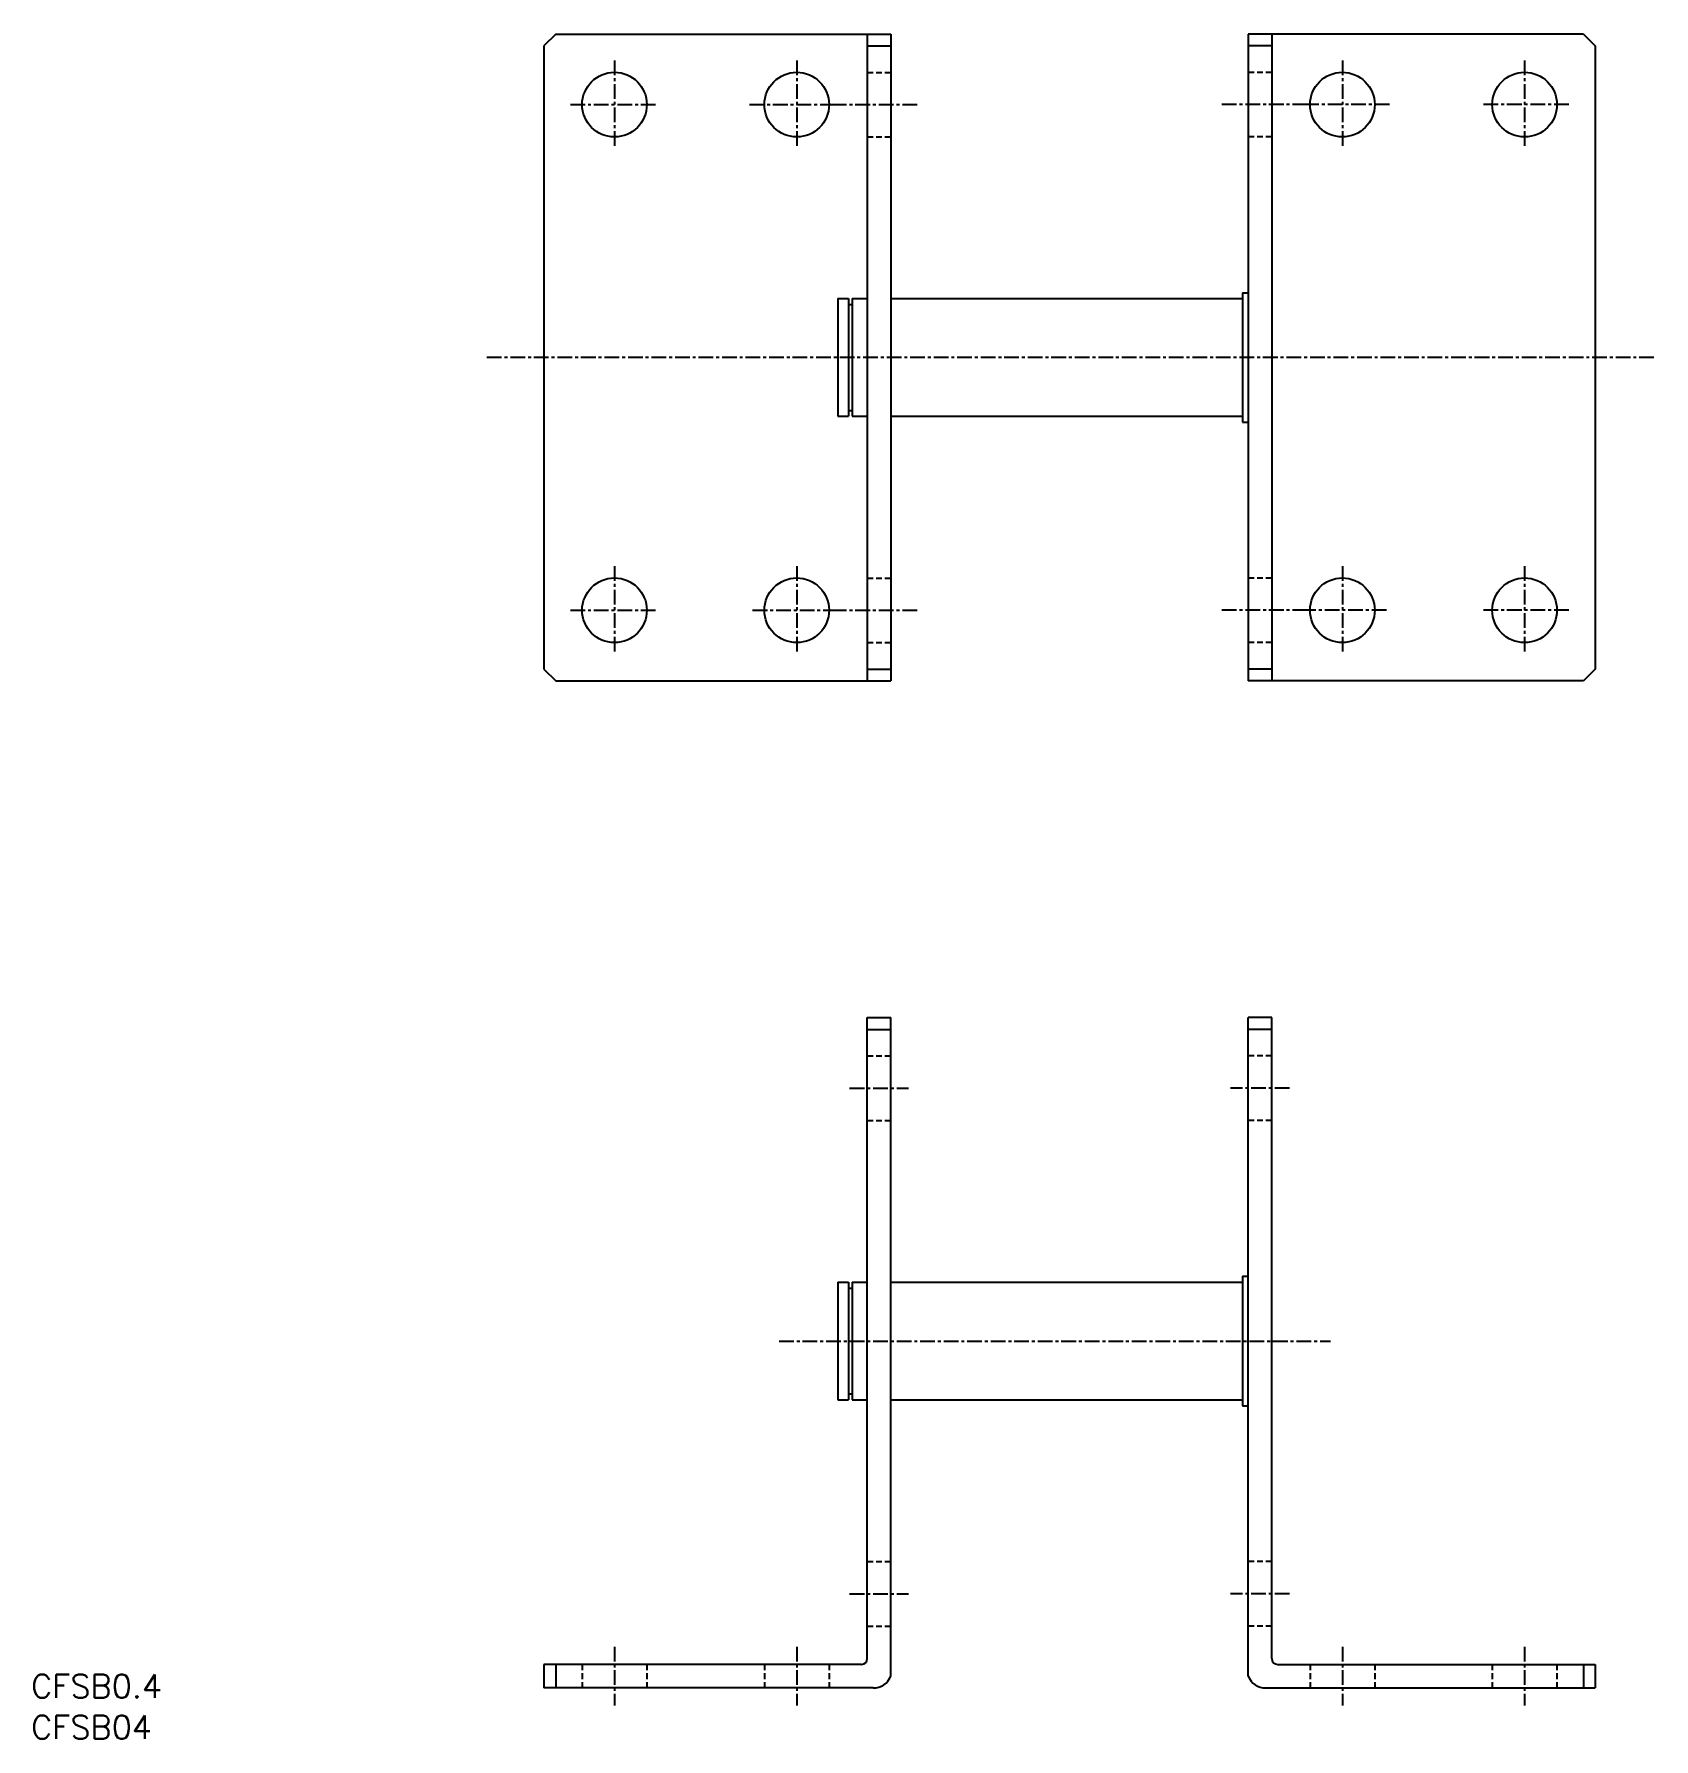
# Model space of a CAD drawing. Extents: x 62 to 200, y 69 to 214.
import ezdxf

# ---------------------------------------------------------------- set-up
doc = ezdxf.new("R2010")
doc.units = 0
doc.linetypes.add('CENTER', pattern=[2, 1.25, -0.25, 0.25, -0.25])
doc.linetypes.add('DASHED', pattern=[0.75, 0.5, -0.25])
doc.layers.get('0').update_dxf_attribs({"linetype": 'CONTINUOUS'})
doc.layers.add('CENTER', color=1, linetype='CENTER')
doc.styles.get("Standard").update_dxf_attribs({"font": 'txt.shx', "bigfont": 'extfont.shx'})

msp = doc.modelspace()

# ---------------------------------------------------------------- linework, layer by layer
at = {"color": 7, "linetype": 'CONTINUOUS'}
for p, q in [((106.14, 214.39), (105.14, 213.39)), ((105.14, 213.39), (105.14, 160.39)), ((106.14, 214.39), (134.64, 214.39)), ((132.64, 214.39), (132.64, 159.39)), ((132.64, 213.39), (134.64, 213.39)), ((134.64, 214.39), (134.64, 159.39)), ((165.04, 214.39), (165.04, 159.39)), ((193.54, 214.39), (165.04, 214.39)), ((167.04, 213.39), (165.04, 213.39)), ((167.04, 214.39), (167.04, 159.39)), ((193.54, 214.39), (194.54, 213.39)), ((194.54, 213.39), (194.54, 160.39)), ((130.14, 191.89), (131.04, 191.89)), ((130.14, 191.89), (130.14, 181.89)), ((131.04, 191.89), (131.04, 181.89)), ((131.04, 191.39), (131.34, 191.39)), ((131.34, 191.89), (131.34, 181.89)), ((131.34, 191.89), (132.64, 191.89)), ((134.64, 191.89), (164.54, 191.89)), ((164.54, 192.39), (164.54, 181.39)), ((164.54, 192.39), (165.04, 192.39)), ((130.14, 181.89), (131.04, 181.89)), ((131.04, 182.39), (131.34, 182.39)), ((131.34, 181.89), (132.64, 181.89)), ((134.64, 181.89), (164.54, 181.89)), ((164.54, 181.39), (165.04, 181.39)), ((105.14, 160.39), (106.14, 159.39)), ((132.64, 160.39), (134.64, 160.39)), ((167.04, 160.39), (165.04, 160.39)), ((194.54, 160.39), (193.54, 159.39)), ((106.14, 159.39), (134.64, 159.39)), ((193.54, 159.39), (165.04, 159.39)), ((132.64, 76.25), (132.64, 130.75)), ((132.64, 130.75), (134.64, 130.75)), ((134.64, 74.75), (134.64, 130.75)), ((167.04, 130.75), (165.04, 130.75)), ((165.04, 74.75), (165.04, 130.75)), ((167.04, 76.25), (167.04, 130.75)), ((132.64, 129.75), (134.64, 129.75)), ((167.04, 129.75), (165.04, 129.75)), ((164.54, 108.75), (165.04, 108.75)), ((164.54, 108.75), (164.54, 97.75)), ((130.14, 108.25), (130.14, 98.25)), ((130.14, 108.25), (131.04, 108.25)), ((131.04, 108.25), (131.04, 98.25)), ((131.04, 107.75), (131.34, 107.75)), ((131.34, 108.25), (132.64, 108.25)), ((131.34, 108.25), (131.34, 98.25)), ((134.64, 108.25), (164.54, 108.25)), ((131.04, 98.75), (131.34, 98.75)), ((130.14, 98.25), (131.04, 98.25)), ((131.34, 98.25), (132.64, 98.25)), ((134.64, 98.25), (164.54, 98.25)), ((164.54, 97.75), (165.04, 97.75)), ((132.14, 75.75), (105.14, 75.75)), ((105.14, 75.75), (105.14, 73.75)), ((106.14, 75.75), (106.14, 73.75)), ((167.54, 75.75), (194.54, 75.75)), ((193.54, 75.75), (193.54, 73.75)), ((194.54, 75.75), (194.54, 73.75)), ((133.14, 73.75), (105.14, 73.75)), ((166.54, 73.75), (194.54, 73.75))]:
    msp.add_line(p, q, dxfattribs=at)
at = {"color": 3, "linetype": 'DASHED'}
for p, q in [((132.64, 211.12), (134.64, 211.12)), ((167.04, 211.12), (165.04, 211.12)), ((132.64, 205.65), (134.64, 205.65)), ((167.04, 205.65), (165.04, 205.65)), ((132.64, 168.12), (134.64, 168.12)), ((167.04, 168.12), (165.04, 168.12)), ((132.64, 162.65), (134.64, 162.65)), ((167.04, 162.65), (165.04, 162.65)), ((132.64, 127.5), (134.64, 127.5)), ((167.04, 127.5), (165.04, 127.5)), ((132.64, 122), (134.64, 122)), ((167.04, 122), (165.04, 122)), ((132.64, 84.5), (134.64, 84.5)), ((167.04, 84.5), (165.04, 84.5)), ((132.64, 79), (134.64, 79)), ((167.04, 79), (165.04, 79)), ((108.39, 75.75), (108.39, 73.75)), ((113.89, 75.75), (113.89, 73.75)), ((123.89, 75.75), (123.89, 73.75)), ((129.39, 75.75), (129.39, 73.75)), ((170.29, 75.75), (170.29, 73.75)), ((175.79, 75.75), (175.79, 73.75)), ((185.79, 75.75), (185.79, 73.75)), ((191.29, 75.75), (191.29, 73.75))]:
    msp.add_line(p, q, dxfattribs=at)
at = {"color": 7, "linetype": 'CONTINUOUS'}
for centre in [(111.14, 208.39), (126.64, 208.39), (173.04, 208.39), (188.54, 208.39), (111.14, 165.39), (126.64, 165.39), (173.04, 165.39), (188.54, 165.39)]:
    msp.add_circle(centre, 2.75, dxfattribs=at)
for centre, radius, start, end in [((132.14, 76.25), 0.5, 270, 0), ((167.54, 76.25), 0.5, 180, 270), ((133.2, 75.29), 1.53, 267.6884, 339.6917), ((166.47, 75.29), 1.53, 200.3083, 272.3116)]:
    msp.add_arc(centre, radius, start, end, dxfattribs=at)
at = {"layer": 'CENTER', "color": 1, "linetype": 'CENTER'}
for p, q in [((111.14, 212.14), (111.14, 204.64)), ((126.64, 212.14), (126.64, 204.64)), ((173.04, 212.14), (173.04, 204.64)), ((188.54, 212.14), (188.54, 204.64)), ((107.39, 208.39), (114.89, 208.39)), ((122.62, 208.39), (130.12, 208.39)), ((129.62, 208.39), (137.12, 208.39)), ((170.05, 208.39), (162.55, 208.39)), ((177.05, 208.39), (169.55, 208.39)), ((192.29, 208.39), (184.79, 208.39)), ((199.54, 186.89), (100.14, 186.89)), ((111.14, 169.14), (111.14, 161.64)), ((126.64, 169.14), (126.64, 161.64)), ((173.04, 169.14), (173.04, 161.64)), ((188.54, 169.14), (188.54, 161.64)), ((107.39, 165.39), (114.89, 165.39)), ((122.89, 165.39), (130.39, 165.39)), ((129.62, 165.39), (137.12, 165.39)), ((170.05, 165.39), (162.55, 165.39)), ((176.79, 165.39), (169.29, 165.39)), ((192.29, 165.39), (184.79, 165.39)), ((131.14, 124.75), (136.14, 124.75)), ((168.54, 124.75), (163.54, 124.75)), ((125.14, 103.25), (172.04, 103.25)), ((131.14, 81.75), (136.14, 81.75)), ((168.54, 81.75), (163.54, 81.75)), ((111.14, 77.25), (111.14, 72.25)), ((126.64, 77.25), (126.64, 72.25)), ((173.04, 77.25), (173.04, 72.25)), ((188.54, 77.25), (188.54, 72.25))]:
    msp.add_line(p, q, dxfattribs=at)

# ---------------------------------------------------------------- texts
for s, p in [('CFSB0.4', (61.52, 72.9)), ('CFSB04', (61.52, 69.41))]:
    msp.add_text(s, height=2).set_placement(p)

doc.saveas('drawing.dxf')
